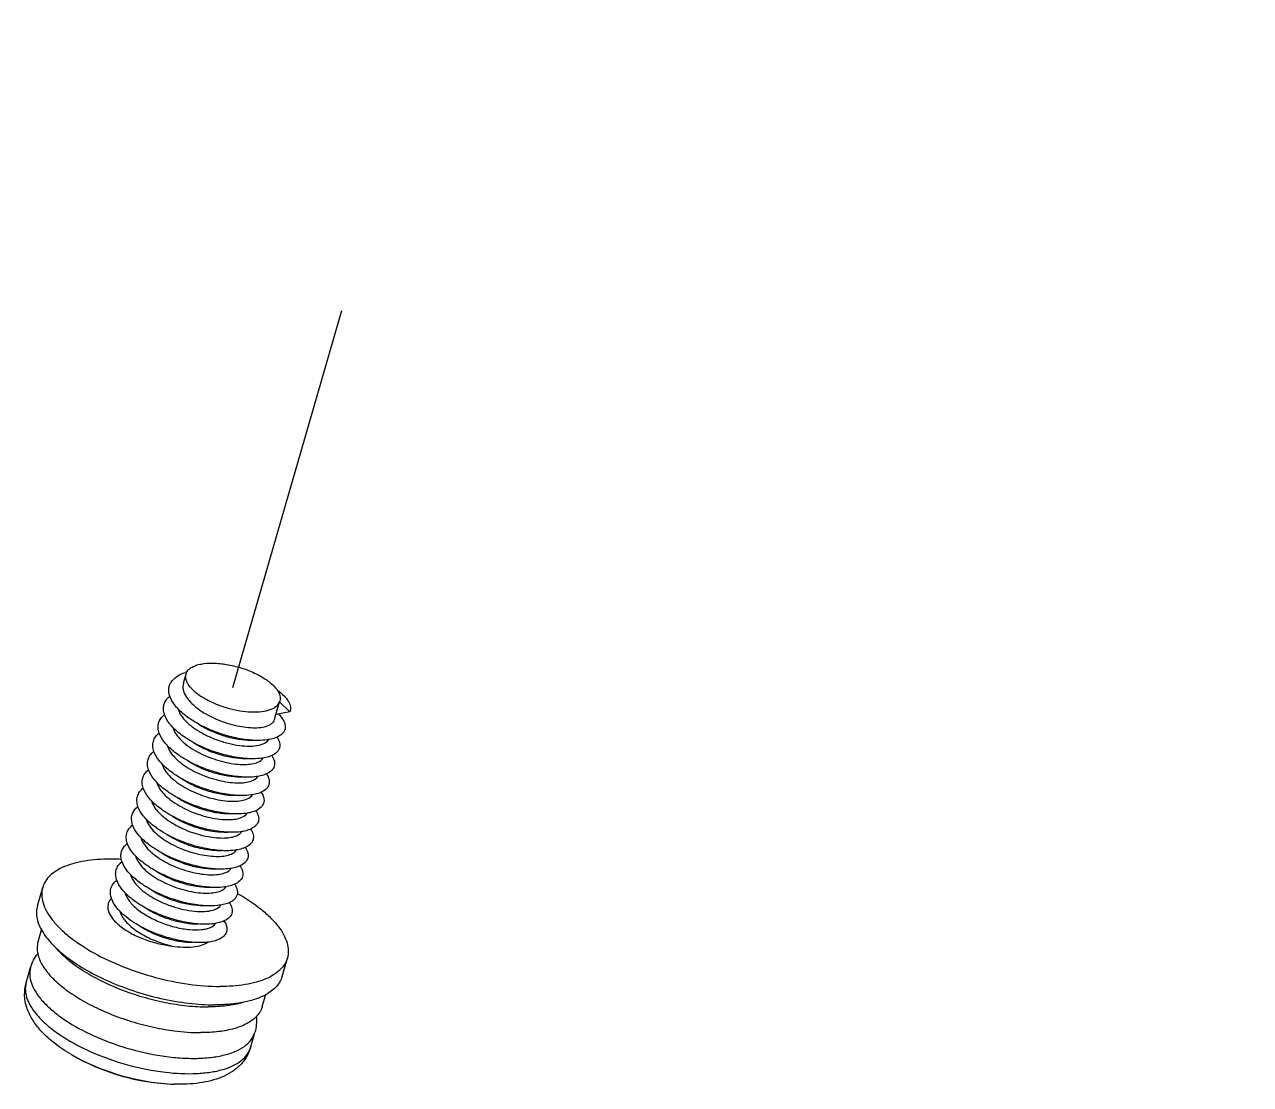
# Model space of a CAD drawing. Header units: millimetres. Extents: x -1 to 407, y -1 to 283.
# Drawn here: x 179.98 to 187.2, y 148.84 to 155.08 of the extents above; entities that cross this region are included whole.
import ezdxf

# ---------------------------------------------------------------- set-up
doc = ezdxf.new("R2010")
doc.units = ezdxf.units.MM
doc.header["$LTSCALE"] = 23.1
doc.linetypes.add('DASHED', pattern=[0.2, 0.1, -0.1])
doc.layers.get('0').update_dxf_attribs({"linetype": 'CONTINUOUS'})
for name, color, linetype in [('03_ALL_AXES', 7, 'CONTINUOUS'), ('09_ALL_ROUNDS', 7, 'CONTINUOUS'), ('20_ALL_FEATURES', 7, 'CONTINUOUS')]:
    doc.layers.add(name, color=color, linetype=linetype)

msp = doc.modelspace()

# ---------------------------------------------------------------- linework, layer by layer
at = {"color": 4, "linetype": 'DASHED'}
msp.add_line((181.204, 151.1728), (189.9153, 181.3496), dxfattribs=at)
at = {"layer": '03_ALL_AXES', "color": 7, "linetype": 'Continuous'}
for p, q in [((180.9119, 151.1977), (180.9277, 151.2525)), ((181.48, 151.0923), (181.4802, 151.093)), ((181.4487, 150.9841), (181.4571, 151.0132)), ((179.9862, 149.4331), (180.0122, 149.5231)), ((181.3072, 149.0517), (181.3332, 149.1418))]:
    msp.add_line(p, q, dxfattribs=at)
msp.add_arc((180.8994, 150.1176), 1.2816, 239.68064, 268.11513, dxfattribs=at)
at = {"layer": '09_ALL_ROUNDS', "color": 7, "linetype": 'Continuous'}
msp.add_line((179.9862, 149.4331), (179.9861, 149.4329), dxfattribs=at)
msp.add_arc((180.1123, 149.3968), 0.1312, 164.02926, 175.08066, dxfattribs=at)
for points, knots in [([(180.0122, 149.5231), (180.0165, 149.5381), (180.0281, 149.567), (180.0453, 149.5931), (180.0549, 149.6051)], [0, 0, 0, 0, 0.501736, 1, 1, 1, 1]), ([(180.0122, 149.5231), (180.0081, 149.509), (180.0048, 149.4777), (180.0153, 149.4293), (180.04, 149.3796), (180.0637, 149.3482), (180.0773, 149.3325)], [0, 0, 0, 0, 0.211163, 0.440517, 0.70118, 1, 1, 1, 1]), ([(180.0651, 149.1606), (180.0486, 149.1796), (180.0188, 149.2197), (179.9871, 149.2872), (179.9735, 149.3601), (179.9794, 149.4095), (179.9862, 149.4331)], [0, 0, 0, 0, 0.256376, 0.504414, 0.751332, 1, 1, 1, 1]), ([(179.9816, 149.408), (179.9804, 149.395), (179.9821, 149.3674), (179.9953, 149.3257), (180.0187, 149.2831), (180.0395, 149.256), (180.0513, 149.2424)], [0, 0, 0, 0, 0.212417, 0.445409, 0.70662, 1, 1, 1, 1]), ([(180.0773, 149.3325), (180.0937, 149.3136), (180.1316, 149.2763), (180.2235, 149.2051), (180.3643, 149.126), (180.5541, 149.0525), (180.6904, 149.0193), (180.7597, 149.0075)], [0, 0, 0, 0, 0.097628, 0.206822, 0.453834, 0.725052, 1, 1, 1, 1]), ([(180.0513, 149.2424), (180.0692, 149.2217), (180.1112, 149.1811), (180.1849, 149.1257), (180.2714, 149.0734), (180.4029, 149.0089), (180.5811, 148.946), (180.7307, 148.9159), (180.8059, 148.9071)], [0, 0, 0, 0, 0.097573, 0.207585, 0.328375, 0.457616, 0.729875, 1, 1, 1, 1]), ([(181.3408, 149.2342), (181.3425, 149.2188), (181.3432, 149.1876), (181.3376, 149.1567), (181.3332, 149.1418)], [0, 0, 0, 0, 0.498653, 1, 1, 1, 1]), ([(180.2524, 149.0113), (180.2162, 149.0325), (180.1493, 149.077), (180.0901, 149.1317), (180.0651, 149.1606)], [0, 0, 0, 0, 0.523207, 1, 1, 1, 1]), ([(180.7597, 149.0075), (180.7952, 149.0015), (180.8645, 148.9923), (180.9655, 148.9872), (181.0589, 148.9912), (181.142, 149.0041), (181.213, 149.0257), (181.2702, 149.0558), (181.3121, 149.0942), (181.3287, 149.1259), (181.3332, 149.1418)], [0, 0, 0, 0, 0.171204, 0.332835, 0.481787, 0.615647, 0.733026, 0.834062, 0.921195, 1, 1, 1, 1]), ([(180.8059, 148.9071), (180.867, 148.8999), (180.9564, 148.8954), (181.0696, 148.9058), (181.1418, 148.9208), (181.2031, 148.943), (181.2525, 148.9722), (181.2886, 149.0082), (181.3031, 149.0372), (181.3072, 149.0517)], [0, 0, 0, 0, 0.331999, 0.479397, 0.611766, 0.728329, 0.829703, 0.918522, 1, 1, 1, 1]), ([(181.3072, 149.0517), (181.3014, 149.0316), (181.2843, 148.993), (181.2446, 148.944), (181.1948, 148.9054), (181.1171, 148.8661), (181.0029, 148.8386), (180.9075, 148.835), (180.8573, 148.8367)], [0, 0, 0, 0, 0.117096, 0.233451, 0.349548, 0.467588, 0.718914, 1, 1, 1, 1]), ([(180.2524, 149.0113), (180.2967, 148.9853), (180.3921, 148.9387), (180.5437, 148.8856), (180.7003, 148.8497), (180.8059, 148.8384), (180.8572, 148.8367)], [0, 0, 0, 0, 0.242786, 0.499992, 0.757199, 1, 1, 1, 1])]:
    msp.add_open_spline(points, degree=3, knots=knots, dxfattribs=at)
at = {"layer": '20_ALL_FEATURES', "color": 7, "linetype": 'Continuous'}
for p, q in [((181.4569, 151.0133), (181.4786, 151.0883)), ((181.4802, 151.0931), (181.4786, 151.0883)), ((181.4786, 151.0883), (181.48, 151.0923)), ((181.4786, 151.0883), (181.5394, 151.0287)), ((181.5394, 151.0287), (181.4569, 151.0133)), ((181.003, 150.9548), (181.0029, 150.9549)), ((180.9718, 150.8465), (180.9716, 150.8466)), ((181.3279, 150.8611), (181.3108, 150.861)), ((180.9405, 150.7383), (180.9404, 150.7384)), ((181.2966, 150.7528), (181.2795, 150.7527)), ((180.9093, 150.63), (180.9091, 150.6301)), ((181.2654, 150.6446), (181.2483, 150.6445)), ((180.878, 150.5218), (180.8779, 150.5219)), ((181.2341, 150.5363), (181.217, 150.5362)), ((180.8468, 150.4135), (180.8466, 150.4136)), ((181.2029, 150.4281), (181.1858, 150.428)), ((180.8155, 150.3053), (180.8154, 150.3054)), ((181.1716, 150.3198), (181.1545, 150.3197)), ((180.7843, 150.197), (180.7841, 150.1971)), ((181.1404, 150.2115), (181.1233, 150.2115)), ((180.753, 150.0888), (180.7529, 150.0889)), ((181.1091, 150.1033), (181.092, 150.1032)), ((180.0521, 149.8869), (180.0834, 149.9951)), ((180.7218, 149.9805), (180.7216, 149.9806)), ((181.0779, 149.995), (181.0608, 149.9949)), ((180.4881, 149.931), (180.4879, 149.9314)), ((181.0466, 149.8868), (181.0295, 149.8867)), ((180.0559, 149.6747), (180.0765, 149.7461)), ((181.4933, 149.4709), (181.5245, 149.5791)), ((181.377, 149.2933), (181.3979, 149.3656))]:
    msp.add_line(p, q, dxfattribs=at)
for centre, radius, start, end in [((181.0128, 150.9907), 0.2847, 106.34833, 108.24838), ((181.1069, 151.3044), 0.201, 220.91132, 223.00774), ((181.2173, 151.3448), 0.3689, 229.96382, 231.19241), ((181.0764, 151.1551), 0.3137, 222.30591, 223.0248), ((181.1549, 151.1285), 0.3691, 229.98606, 231.19415), ((181.1234, 151.0199), 0.3687, 229.93314, 231.1921), ((181.0925, 150.9121), 0.3693, 230.00812, 231.19639), ((181.061, 150.8035), 0.3689, 229.95631, 231.19197), ((181.0296, 150.6951), 0.3686, 229.9285, 231.20034), ((180.9986, 150.5872), 0.369, 229.97864, 231.19361), ((180.9671, 150.4786), 0.3686, 229.92156, 231.19223), ((180.4788, 148.9657), 1.1964, 86.68799, 89.97857), ((180.9361, 150.3706), 0.369, 229.9705, 231.19597), ((181.0386, 149.7229), 0.1356, 30.79759, 33.80928)]:
    msp.add_arc(centre, radius, start, end, dxfattribs=at)
for points, knots in [([(180.9324, 151.2637), (180.9356, 151.2696), (180.9447, 151.2809), (180.9637, 151.2942), (180.988, 151.3045), (181.0289, 151.3148), (181.0897, 151.3184), (181.1689, 151.3103), (181.2513, 151.2904), (181.3297, 151.2606), (181.3971, 151.2234), (181.4349, 151.1927), (181.4497, 151.1764)], [0, 0, 0, 0, 0.035396, 0.075403, 0.121491, 0.174171, 0.298052, 0.441273, 0.594047, 0.745094, 0.883396, 1, 1, 1, 1]), ([(180.8317, 151.1221), (180.827, 151.1361), (180.8235, 151.1584), (180.83, 151.1867), (180.8435, 151.2131), (180.8746, 151.2415), (180.906, 151.2552), (180.9236, 151.261)], [0, 0, 0, 0, 0.235719, 0.346344, 0.458376, 0.704091, 1, 1, 1, 1]), ([(180.955, 151.1728), (180.9493, 151.1794), (180.9394, 151.1925), (180.9291, 151.2132), (180.9247, 151.2335), (180.926, 151.2466), (180.9277, 151.2525)], [0, 0, 0, 0, 0.298772, 0.559497, 0.78883, 1, 1, 1, 1]), ([(180.9119, 151.1977), (180.9101, 151.1915), (180.9083, 151.1784), (180.9098, 151.1652), (180.9113, 151.1587)], [0, 0, 0, 0, 0.486896, 1, 1, 1, 1]), ([(180.9113, 151.1587), (180.9122, 151.1545), (180.9177, 151.1362), (180.9275, 151.1196), (180.9362, 151.1078)], [0, 0, 0, 0, 0.228185, 1, 1, 1, 1]), ([(180.9599, 151.1673), (180.9725, 151.1538), (181.0034, 151.128), (181.0581, 151.0953), (181.122, 151.0674), (181.191, 151.046), (181.2608, 151.0324), (181.327, 151.0275), (181.3854, 151.0316), (181.4206, 151.041), (181.4353, 151.0478)], [0, 0, 0, 0, 0.108361, 0.234494, 0.372861, 0.516425, 0.657596, 0.789038, 0.904515, 1, 1, 1, 1]), ([(181.4497, 151.1764), (181.4512, 151.1747), (181.4568, 151.1685), (181.4619, 151.1618), (181.4653, 151.1566)], [0, 0, 0, 0, 0.261539, 1, 1, 1, 1]), ([(181.4653, 151.1566), (181.4721, 151.1465), (181.4802, 151.1305), (181.483, 151.1081), (181.4816, 151.0978), (181.4802, 151.0931)], [0, 0, 0, 0, 0.543368, 0.778119, 1, 1, 1, 1]), ([(181.4657, 151.1569), (181.4797, 151.1467), (181.5041, 151.1265), (181.5314, 151.0931), (181.5432, 151.0641), (181.5436, 151.0428), (181.5412, 151.0332), (181.5394, 151.0287)], [0, 0, 0, 0, 0.329087, 0.598792, 0.814383, 0.908872, 1, 1, 1, 1]), ([(180.8008, 151.0129), (180.7973, 151.0229), (180.7929, 151.043), (180.7962, 151.0734), (180.8098, 151.1008), (180.8243, 151.1154), (180.8325, 151.122)], [0, 0, 0, 0, 0.259974, 0.499735, 0.739641, 1, 1, 1, 1]), ([(180.8787, 151.0489), (180.8731, 151.0548), (180.8541, 151.0768), (180.8384, 151.1022), (180.8317, 151.1221)], [0, 0, 0, 0, 0.278505, 1, 1, 1, 1]), ([(180.9362, 151.1078), (180.9392, 151.1039), (180.9523, 151.0874), (180.9676, 151.0728), (180.98, 151.0624)], [0, 0, 0, 0, 0.232527, 1, 1, 1, 1]), ([(181.4353, 151.0478), (181.4452, 151.0524), (181.4628, 151.0629), (181.4752, 151.0797), (181.4786, 151.0883)], [0, 0, 0, 0, 0.542396, 1, 1, 1, 1]), ([(180.7695, 150.9047), (180.7661, 150.9146), (180.7617, 150.9346), (180.7648, 150.9649), (180.7783, 150.9922), (180.7926, 151.0068), (180.8008, 151.0134)], [0, 0, 0, 0, 0.260181, 0.500126, 0.740003, 1, 1, 1, 1]), ([(180.8444, 150.944), (180.8393, 150.9496), (180.8217, 150.9704), (180.8072, 150.9943), (180.8008, 151.0129)], [0, 0, 0, 0, 0.276942, 1, 1, 1, 1]), ([(180.9668, 150.9778), (180.9583, 150.9833), (180.9269, 151.0043), (180.8976, 151.0287), (180.8787, 151.0489)], [0, 0, 0, 0, 0.268695, 1, 1, 1, 1]), ([(180.881, 151.0466), (180.882, 151.0427), (180.8876, 151.0259), (180.8969, 151.0105), (180.905, 150.9996)], [0, 0, 0, 0, 0.229642, 1, 1, 1, 1]), ([(180.905, 150.9996), (180.916, 150.9847), (180.9441, 150.9558), (180.9954, 150.9185), (181.0563, 150.8855), (181.1229, 150.8587), (181.191, 150.8394), (181.2564, 150.8286), (181.3148, 150.8265), (181.3507, 150.8314), (181.3662, 150.8358)], [0, 0, 0, 0, 0.109044, 0.234856, 0.372602, 0.515715, 0.656859, 0.788699, 0.904689, 1, 1, 1, 1]), ([(180.9861, 151.0574), (181.0157, 151.0335), (181.0842, 150.9928), (181.1771, 150.9587), (181.2539, 150.9418), (181.3073, 150.9356), (181.3549, 150.9357), (181.3842, 150.9403), (181.3971, 150.944)], [0, 0, 0, 0, 0.260647, 0.540193, 0.674549, 0.798566, 0.908045, 1, 1, 1, 1]), ([(181.4728, 151.0161), (181.4792, 151.0096), (181.4905, 150.9968), (181.5067, 150.9715), (181.5146, 150.9443), (181.5089, 150.9196), (181.4988, 150.9037), (181.4834, 150.8902), (181.4708, 150.8833), (181.4639, 150.8802)], [0, 0, 0, 0, 0.16186, 0.303412, 0.534874, 0.63894, 0.746121, 0.864611, 1, 1, 1, 1]), ([(180.9356, 150.8696), (180.927, 150.8751), (180.8954, 150.8962), (180.866, 150.9208), (180.847, 150.9411)], [0, 0, 0, 0, 0.268833, 1, 1, 1, 1]), ([(180.8497, 150.9383), (180.8508, 150.9344), (180.8564, 150.9176), (180.8656, 150.9022), (180.8737, 150.8913)], [0, 0, 0, 0, 0.229662, 1, 1, 1, 1]), ([(181.354, 150.8612), (181.3227, 150.8611), (181.2566, 150.8672), (181.157, 150.8903), (181.0582, 150.9267), (180.9958, 150.9594), (180.9668, 150.9778)], [0, 0, 0, 0, 0.229706, 0.484998, 0.747947, 1, 1, 1, 1]), ([(181.3108, 150.861), (181.2862, 150.8608), (181.234, 150.8657), (181.1552, 150.8842), (181.0763, 150.9135), (181.0263, 150.9399), (181.003, 150.9548)], [0, 0, 0, 0, 0.226558, 0.480947, 0.745058, 1, 1, 1, 1]), ([(181.3971, 150.944), (181.4037, 150.9459), (181.4159, 150.9502), (181.4315, 150.9593), (181.4429, 150.9705), (181.4474, 150.9795), (181.4487, 150.9841)], [0, 0, 0, 0, 0.303546, 0.56515, 0.792531, 1, 1, 1, 1]), ([(180.7381, 150.7968), (180.7348, 150.8066), (180.7305, 150.8265), (180.7336, 150.8566), (180.7469, 150.8838), (180.7611, 150.8983), (180.7692, 150.9049)], [0, 0, 0, 0, 0.260066, 0.500111, 0.7401, 1, 1, 1, 1]), ([(180.8161, 150.8325), (180.8107, 150.8383), (180.7918, 150.86), (180.7763, 150.885), (180.7695, 150.9047)], [0, 0, 0, 0, 0.278074, 1, 1, 1, 1]), ([(180.8737, 150.8913), (180.8767, 150.8874), (180.8899, 150.8709), (180.9052, 150.8562), (180.9176, 150.8458)], [0, 0, 0, 0, 0.232501, 1, 1, 1, 1]), ([(181.3228, 150.7529), (181.2915, 150.7528), (181.2253, 150.7589), (181.1258, 150.782), (181.027, 150.8184), (180.9646, 150.8512), (180.9356, 150.8696)], [0, 0, 0, 0, 0.229706, 0.484998, 0.747947, 1, 1, 1, 1]), ([(181.2795, 150.7527), (181.255, 150.7526), (181.2028, 150.7574), (181.1239, 150.7759), (181.0451, 150.8052), (180.9951, 150.8316), (180.9718, 150.8465)], [0, 0, 0, 0, 0.226564, 0.480939, 0.745045, 1, 1, 1, 1]), ([(181.4202, 150.867), (181.4151, 150.866), (181.3933, 150.8625), (181.3711, 150.8612), (181.354, 150.8612)], [0, 0, 0, 0, 0.23176, 1, 1, 1, 1]), ([(181.3662, 150.8358), (181.3715, 150.8374), (181.389, 150.8434), (181.4058, 150.8543), (181.4128, 150.8654)], [0, 0, 0, 0, 0.29719, 1, 1, 1, 1]), ([(181.4639, 150.8802), (181.4607, 150.8787), (181.4465, 150.873), (181.4317, 150.8692), (181.4202, 150.867)], [0, 0, 0, 0, 0.23024, 1, 1, 1, 1]), ([(181.464, 150.8806), (181.4707, 150.8706), (181.4788, 150.8546), (181.4815, 150.8324), (181.4794, 150.8174), (181.4732, 150.8035), (181.459, 150.7861), (181.4438, 150.7769), (181.4327, 150.772)], [0, 0, 0, 0, 0.272402, 0.389524, 0.500074, 0.610612, 0.727701, 1, 1, 1, 1]), ([(180.7071, 150.6878), (180.7037, 150.6978), (180.6992, 150.7179), (180.7023, 150.7484), (180.7158, 150.7758), (180.7303, 150.7905), (180.7385, 150.7971)], [0, 0, 0, 0, 0.260263, 0.500122, 0.739914, 1, 1, 1, 1]), ([(180.7848, 150.7243), (180.7793, 150.7302), (180.7604, 150.7519), (180.7449, 150.7771), (180.7381, 150.7968)], [0, 0, 0, 0, 0.278224, 1, 1, 1, 1]), ([(180.9043, 150.7613), (180.8958, 150.7668), (180.8644, 150.7879), (180.835, 150.8123), (180.8161, 150.8325)], [0, 0, 0, 0, 0.268707, 1, 1, 1, 1]), ([(180.8186, 150.8296), (180.8197, 150.8257), (180.8253, 150.8091), (180.8344, 150.7939), (180.8425, 150.7831)], [0, 0, 0, 0, 0.229826, 1, 1, 1, 1]), ([(180.8425, 150.7831), (180.8454, 150.7791), (180.8585, 150.7627), (180.8738, 150.7481), (180.8861, 150.7377)], [0, 0, 0, 0, 0.232566, 1, 1, 1, 1]), ([(180.9236, 150.8408), (180.9533, 150.817), (181.0218, 150.7763), (181.1148, 150.7421), (181.1916, 150.7253), (181.2451, 150.7191), (181.2927, 150.7193), (181.322, 150.7239), (181.3349, 150.7276)], [0, 0, 0, 0, 0.260737, 0.540367, 0.674731, 0.798722, 0.90814, 1, 1, 1, 1]), ([(181.4327, 150.772), (181.4295, 150.7705), (181.4153, 150.7648), (181.4003, 150.7609), (181.3887, 150.7587)], [0, 0, 0, 0, 0.230115, 1, 1, 1, 1]), ([(181.4328, 150.7724), (181.4395, 150.7623), (181.4475, 150.7464), (181.4503, 150.7242), (181.4481, 150.7091), (181.4419, 150.6952), (181.4278, 150.6779), (181.4125, 150.6687), (181.4015, 150.6637)], [0, 0, 0, 0, 0.272408, 0.38954, 0.500093, 0.610632, 0.727723, 1, 1, 1, 1]), ([(180.8731, 150.6531), (180.8645, 150.6585), (180.8331, 150.6796), (180.8037, 150.7041), (180.7848, 150.7243)], [0, 0, 0, 0, 0.268744, 1, 1, 1, 1]), ([(180.7871, 150.7221), (180.7882, 150.7182), (180.7938, 150.7013), (180.8031, 150.6858), (180.8112, 150.6748)], [0, 0, 0, 0, 0.229533, 1, 1, 1, 1]), ([(180.8923, 150.7326), (180.922, 150.7088), (180.9904, 150.6681), (181.0833, 150.6339), (181.1601, 150.6171), (181.2135, 150.6109), (181.2611, 150.611), (181.2904, 150.6155), (181.3033, 150.6192)], [0, 0, 0, 0, 0.260629, 0.54014, 0.67449, 0.798514, 0.908016, 1, 1, 1, 1]), ([(181.2915, 150.6447), (181.2602, 150.6446), (181.1941, 150.6507), (181.0945, 150.6738), (180.9957, 150.7102), (180.9333, 150.7429), (180.9043, 150.7613)], [0, 0, 0, 0, 0.229705, 0.484997, 0.747946, 1, 1, 1, 1]), ([(181.2483, 150.6445), (181.2237, 150.6443), (181.1715, 150.6492), (181.0927, 150.6677), (181.0138, 150.697), (180.9638, 150.7234), (180.9405, 150.7383)], [0, 0, 0, 0, 0.226559, 0.48095, 0.745062, 1, 1, 1, 1]), ([(181.3887, 150.7587), (181.3837, 150.7578), (181.3619, 150.7542), (181.3397, 150.753), (181.3228, 150.7529)], [0, 0, 0, 0, 0.23184, 1, 1, 1, 1]), ([(181.3349, 150.7276), (181.3403, 150.7291), (181.3581, 150.7352), (181.3753, 150.7467), (181.3821, 150.7581)], [0, 0, 0, 0, 0.298494, 1, 1, 1, 1]), ([(180.6755, 150.5807), (180.6722, 150.5905), (180.668, 150.6103), (180.6712, 150.6402), (180.6844, 150.6672), (180.6986, 150.6817), (180.7066, 150.6883)], [0, 0, 0, 0, 0.259878, 0.499958, 0.740061, 1, 1, 1, 1]), ([(180.7532, 150.6164), (180.7479, 150.6221), (180.7293, 150.6436), (180.7139, 150.6684), (180.7071, 150.6878)], [0, 0, 0, 0, 0.277799, 1, 1, 1, 1]), ([(180.8112, 150.6748), (180.8142, 150.6709), (180.8274, 150.6543), (180.8428, 150.6396), (180.8552, 150.6292)], [0, 0, 0, 0, 0.232477, 1, 1, 1, 1]), ([(181.2603, 150.5364), (181.229, 150.5363), (181.1628, 150.5424), (181.0633, 150.5655), (180.9645, 150.6019), (180.9021, 150.6347), (180.8731, 150.6531)], [0, 0, 0, 0, 0.229707, 0.484998, 0.747947, 1, 1, 1, 1]), ([(181.217, 150.5362), (181.1925, 150.5361), (181.1403, 150.5409), (181.0614, 150.5594), (180.9826, 150.5887), (180.9326, 150.6151), (180.9093, 150.63)], [0, 0, 0, 0, 0.226562, 0.480946, 0.745046, 1, 1, 1, 1]), ([(181.3578, 150.6505), (181.3528, 150.6496), (181.3309, 150.646), (181.3086, 150.6447), (181.2915, 150.6447)], [0, 0, 0, 0, 0.231711, 1, 1, 1, 1]), ([(181.3033, 150.6192), (181.3087, 150.6208), (181.3264, 150.6268), (181.3436, 150.638), (181.3506, 150.6493)], [0, 0, 0, 0, 0.298123, 1, 1, 1, 1]), ([(181.4015, 150.6637), (181.3983, 150.6623), (181.3842, 150.6566), (181.3694, 150.6527), (181.3578, 150.6505)], [0, 0, 0, 0, 0.230233, 1, 1, 1, 1]), ([(181.4016, 150.664), (181.4083, 150.6539), (181.4163, 150.638), (181.419, 150.6158), (181.4169, 150.6008), (181.4106, 150.5869), (181.3964, 150.5696), (181.3812, 150.5604), (181.3701, 150.5554)], [0, 0, 0, 0, 0.27219, 0.389251, 0.499784, 0.61035, 0.727506, 1, 1, 1, 1]), ([(180.6445, 150.4716), (180.6411, 150.4815), (180.6367, 150.5017), (180.6399, 150.5321), (180.6535, 150.5595), (180.668, 150.5741), (180.6762, 150.5807)], [0, 0, 0, 0, 0.260049, 0.499831, 0.739704, 1, 1, 1, 1]), ([(180.7224, 150.5077), (180.7169, 150.5136), (180.6979, 150.5354), (180.6822, 150.5608), (180.6755, 150.5807)], [0, 0, 0, 0, 0.27844, 1, 1, 1, 1]), ([(180.8418, 150.5448), (180.8332, 150.5503), (180.8017, 150.5715), (180.7722, 150.596), (180.7532, 150.6164)], [0, 0, 0, 0, 0.268839, 1, 1, 1, 1]), ([(180.7564, 150.612), (180.7575, 150.6082), (180.7631, 150.592), (180.7721, 150.5771), (180.78, 150.5665)], [0, 0, 0, 0, 0.230245, 1, 1, 1, 1]), ([(180.78, 150.5665), (180.7829, 150.5626), (180.7961, 150.5462), (180.8113, 150.5315), (180.8237, 150.5211)], [0, 0, 0, 0, 0.232536, 1, 1, 1, 1]), ([(180.8611, 150.6243), (180.8908, 150.6004), (180.9594, 150.5597), (181.0525, 150.5256), (181.1294, 150.5087), (181.1829, 150.5026), (181.2305, 150.5028), (181.2597, 150.5074), (181.2726, 150.5111)], [0, 0, 0, 0, 0.260839, 0.540545, 0.674911, 0.798874, 0.908234, 1, 1, 1, 1]), ([(181.3701, 150.5554), (181.3669, 150.554), (181.3528, 150.5483), (181.338, 150.5444), (181.3264, 150.5422)], [0, 0, 0, 0, 0.230245, 1, 1, 1, 1]), ([(181.3702, 150.5559), (181.3769, 150.5459), (181.385, 150.53), (181.3878, 150.5078), (181.3857, 150.4927), (181.3795, 150.4788), (181.3654, 150.4615), (181.3502, 150.4523), (181.3392, 150.4473)], [0, 0, 0, 0, 0.272614, 0.389828, 0.500431, 0.610966, 0.727993, 1, 1, 1, 1]), ([(180.8106, 150.4366), (180.802, 150.442), (180.7706, 150.4631), (180.7413, 150.4875), (180.7224, 150.5077)], [0, 0, 0, 0, 0.2687, 1, 1, 1, 1]), ([(180.7247, 150.5055), (180.7257, 150.5016), (180.7313, 150.4847), (180.7406, 150.4693), (180.7487, 150.4583)], [0, 0, 0, 0, 0.229587, 1, 1, 1, 1]), ([(180.8298, 150.5161), (180.8595, 150.4923), (180.9279, 150.4516), (181.0208, 150.4174), (181.0975, 150.4006), (181.151, 150.3944), (181.1986, 150.3945), (181.2279, 150.399), (181.2408, 150.4027)], [0, 0, 0, 0, 0.260619, 0.540133, 0.674485, 0.79851, 0.908013, 1, 1, 1, 1]), ([(181.229, 150.4282), (181.1977, 150.428), (181.1316, 150.4342), (181.032, 150.4573), (180.9332, 150.4936), (180.8708, 150.5264), (180.8418, 150.5448)], [0, 0, 0, 0, 0.229705, 0.484997, 0.747946, 1, 1, 1, 1]), ([(181.1858, 150.428), (181.1612, 150.4278), (181.109, 150.4327), (181.0302, 150.4512), (180.9513, 150.4805), (180.9013, 150.5069), (180.878, 150.5218)], [0, 0, 0, 0, 0.22656, 0.480943, 0.745055, 1, 1, 1, 1]), ([(181.3264, 150.5422), (181.3214, 150.5413), (181.2995, 150.5377), (181.2773, 150.5365), (181.2603, 150.5364)], [0, 0, 0, 0, 0.231755, 1, 1, 1, 1]), ([(181.2726, 150.5111), (181.278, 150.5127), (181.2956, 150.5188), (181.3126, 150.53), (181.3195, 150.5413)], [0, 0, 0, 0, 0.298006, 1, 1, 1, 1]), ([(180.6131, 150.3638), (180.6098, 150.3736), (180.6055, 150.3936), (180.6086, 150.4237), (180.622, 150.4509), (180.6363, 150.4655), (180.6444, 150.472)], [0, 0, 0, 0, 0.259997, 0.499968, 0.739957, 1, 1, 1, 1]), ([(180.6907, 150.3999), (180.6853, 150.4057), (180.6666, 150.4273), (180.6513, 150.4521), (180.6445, 150.4716)], [0, 0, 0, 0, 0.27788, 1, 1, 1, 1]), ([(180.7487, 150.4583), (180.7516, 150.4544), (180.7648, 150.438), (180.78, 150.4234), (180.7923, 150.413)], [0, 0, 0, 0, 0.232591, 1, 1, 1, 1]), ([(181.1978, 150.3199), (181.1665, 150.3198), (181.1003, 150.3259), (181.0008, 150.349), (180.902, 150.3854), (180.8396, 150.4181), (180.8106, 150.4366)], [0, 0, 0, 0, 0.229707, 0.484998, 0.747947, 1, 1, 1, 1]), ([(181.1545, 150.3197), (181.13, 150.3196), (181.0778, 150.3244), (180.9989, 150.3429), (180.9201, 150.3722), (180.8701, 150.3986), (180.8468, 150.4135)], [0, 0, 0, 0, 0.226558, 0.480945, 0.745052, 1, 1, 1, 1]), ([(181.2944, 150.4338), (181.2894, 150.4329), (181.2678, 150.4295), (181.2458, 150.4282), (181.229, 150.4282)], [0, 0, 0, 0, 0.23207, 1, 1, 1, 1]), ([(181.2408, 150.4027), (181.2462, 150.4043), (181.2641, 150.4103), (181.2814, 150.4217), (181.2883, 150.4332)], [0, 0, 0, 0, 0.298586, 1, 1, 1, 1]), ([(181.3392, 150.4473), (181.3359, 150.4458), (181.3214, 150.44), (181.3062, 150.4361), (181.2944, 150.4338)], [0, 0, 0, 0, 0.229765, 1, 1, 1, 1]), ([(181.3392, 150.4474), (181.3459, 150.4373), (181.3538, 150.4214), (181.3565, 150.3992), (181.3543, 150.3842), (181.3481, 150.3703), (181.3339, 150.353), (181.3186, 150.3438), (181.3076, 150.3389)], [0, 0, 0, 0, 0.27202, 0.389051, 0.499586, 0.610186, 0.727397, 1, 1, 1, 1]), ([(180.5819, 150.2554), (180.5785, 150.2653), (180.5742, 150.2853), (180.5774, 150.3155), (180.5908, 150.3427), (180.6051, 150.3573), (180.6133, 150.3639)], [0, 0, 0, 0, 0.26002, 0.499952, 0.73991, 1, 1, 1, 1]), ([(180.6599, 150.2912), (180.6544, 150.297), (180.6355, 150.3188), (180.6199, 150.344), (180.6131, 150.3638)], [0, 0, 0, 0, 0.278252, 1, 1, 1, 1]), ([(180.7793, 150.3283), (180.7707, 150.3338), (180.7391, 150.355), (180.7096, 150.3796), (180.6907, 150.3999)], [0, 0, 0, 0, 0.268874, 1, 1, 1, 1]), ([(180.6935, 150.3968), (180.6946, 150.3929), (180.7002, 150.3762), (180.7094, 150.3609), (180.7175, 150.35)], [0, 0, 0, 0, 0.229758, 1, 1, 1, 1]), ([(180.7175, 150.35), (180.7204, 150.3461), (180.7336, 150.3296), (180.7489, 150.315), (180.7613, 150.3046)], [0, 0, 0, 0, 0.232509, 1, 1, 1, 1]), ([(180.7986, 150.4078), (180.8144, 150.3951), (180.8492, 150.3714), (180.9261, 150.3313), (180.9895, 150.3098), (181.0329, 150.2999)], [0, 0, 0, 0, 0.233506, 0.485215, 1, 1, 1, 1]), ([(181.3076, 150.3389), (181.3044, 150.3375), (181.2903, 150.3318), (181.2755, 150.3279), (181.264, 150.3257)], [0, 0, 0, 0, 0.230261, 1, 1, 1, 1]), ([(181.3078, 150.3394), (181.3145, 150.3293), (181.3225, 150.3134), (181.3253, 150.2912), (181.3232, 150.2761), (181.3169, 150.2622), (181.3028, 150.2449), (181.2875, 150.2357), (181.2765, 150.2307)], [0, 0, 0, 0, 0.272465, 0.38961, 0.50017, 0.610704, 0.727773, 1, 1, 1, 1]), ([(180.7481, 150.2201), (180.7395, 150.2255), (180.7081, 150.2466), (180.6788, 150.271), (180.6599, 150.2912)], [0, 0, 0, 0, 0.268698, 1, 1, 1, 1]), ([(180.6623, 150.2885), (180.6634, 150.2846), (180.669, 150.2679), (180.6782, 150.2526), (180.6862, 150.2418)], [0, 0, 0, 0, 0.229783, 1, 1, 1, 1]), ([(180.7673, 150.2996), (180.797, 150.2757), (180.8655, 150.235), (180.9585, 150.2009), (181.0353, 150.184), (181.0888, 150.1779), (181.1364, 150.178), (181.1656, 150.1826), (181.1785, 150.1863)], [0, 0, 0, 0, 0.260706, 0.540308, 0.67467, 0.79867, 0.908108, 1, 1, 1, 1]), ([(181.0329, 150.2268), (180.9876, 150.2365), (180.8998, 150.2634), (180.8174, 150.3041), (180.7793, 150.3283)], [0, 0, 0, 0, 0.506749, 1, 1, 1, 1]), ([(181.0113, 150.2249), (180.9764, 150.2329), (180.9087, 150.2545), (180.8451, 150.2864), (180.8155, 150.3053)], [0, 0, 0, 0, 0.505229, 1, 1, 1, 1]), ([(181.0329, 150.2999), (181.0655, 150.2925), (181.113, 150.2854), (181.1727, 150.2868), (181.1987, 150.2913), (181.2103, 150.2947)], [0, 0, 0, 0, 0.560234, 0.798069, 1, 1, 1, 1]), ([(181.264, 150.3257), (181.2589, 150.3248), (181.237, 150.3212), (181.2148, 150.32), (181.1978, 150.3199)], [0, 0, 0, 0, 0.231746, 1, 1, 1, 1]), ([(181.2103, 150.2947), (181.2155, 150.2962), (181.2329, 150.3022), (181.2496, 150.3131), (181.2565, 150.3241)], [0, 0, 0, 0, 0.297027, 1, 1, 1, 1]), ([(180.5508, 150.1467), (180.5474, 150.1566), (180.543, 150.1767), (180.5461, 150.2071), (180.5596, 150.2345), (180.574, 150.2491), (180.5822, 150.2557)], [0, 0, 0, 0, 0.260229, 0.500114, 0.739936, 1, 1, 1, 1]), ([(180.6284, 150.1832), (180.6229, 150.189), (180.6042, 150.2107), (180.5887, 150.2358), (180.5819, 150.2554)], [0, 0, 0, 0, 0.27812, 1, 1, 1, 1]), ([(180.6862, 150.2418), (180.6891, 150.2379), (180.7023, 150.2215), (180.7175, 150.2069), (180.7298, 150.1965)], [0, 0, 0, 0, 0.232582, 1, 1, 1, 1]), ([(181.1353, 150.1034), (181.104, 150.1033), (181.0378, 150.1094), (180.9383, 150.1325), (180.8395, 150.1689), (180.7771, 150.2016), (180.7481, 150.2201)], [0, 0, 0, 0, 0.229705, 0.484998, 0.747946, 1, 1, 1, 1]), ([(181.092, 150.1032), (181.0675, 150.103), (181.0153, 150.1079), (180.9364, 150.1264), (180.8576, 150.1557), (180.8076, 150.1821), (180.7843, 150.197)], [0, 0, 0, 0, 0.226559, 0.48095, 0.745062, 1, 1, 1, 1]), ([(181.1233, 150.2115), (181.1054, 150.2113), (181.0677, 150.2139), (181.0306, 150.2205), (181.0113, 150.2249)], [0, 0, 0, 0, 0.474513, 1, 1, 1, 1]), ([(181.1665, 150.2117), (181.1561, 150.2116), (181.1112, 150.2129), (181.0666, 150.2195), (181.0329, 150.2268)], [0, 0, 0, 0, 0.232143, 1, 1, 1, 1]), ([(181.2323, 150.2174), (181.2273, 150.2165), (181.2056, 150.213), (181.1835, 150.2117), (181.1665, 150.2117)], [0, 0, 0, 0, 0.231881, 1, 1, 1, 1]), ([(181.1785, 150.1863), (181.184, 150.1878), (181.2018, 150.1939), (181.2191, 150.2054), (181.2259, 150.2168)], [0, 0, 0, 0, 0.298571, 1, 1, 1, 1]), ([(181.2765, 150.2307), (181.2733, 150.2293), (181.259, 150.2235), (181.244, 150.2196), (181.2323, 150.2174)], [0, 0, 0, 0, 0.230047, 1, 1, 1, 1]), ([(181.2766, 150.2311), (181.2833, 150.221), (181.2913, 150.2051), (181.294, 150.1829), (181.2919, 150.1678), (181.2857, 150.1539), (181.2715, 150.1366), (181.2562, 150.1274), (181.2452, 150.1224)], [0, 0, 0, 0, 0.272322, 0.389426, 0.499968, 0.610516, 0.727634, 1, 1, 1, 1]), ([(180.4792, 150.1621), (180.4297, 150.1621), (180.358, 150.1576), (180.2688, 150.1387), (180.2126, 150.1198), (180.1651, 150.0959), (180.1269, 150.0671), (180.0987, 150.0336), (180.0871, 150.008), (180.0834, 149.9952)], [0, 0, 0, 0, 0.326045, 0.46959, 0.599145, 0.714926, 0.818249, 0.911842, 1, 1, 1, 1]), ([(180.5195, 150.0388), (180.5161, 150.0486), (180.5117, 150.0685), (180.5148, 150.0987), (180.5281, 150.1258), (180.5423, 150.1404), (180.5504, 150.147)], [0, 0, 0, 0, 0.260259, 0.500356, 0.740259, 1, 1, 1, 1]), ([(180.5975, 150.0746), (180.592, 150.0804), (180.5732, 150.102), (180.5576, 150.1271), (180.5508, 150.1467)], [0, 0, 0, 0, 0.278031, 1, 1, 1, 1]), ([(180.7168, 150.1118), (180.7082, 150.1173), (180.6768, 150.1384), (180.6473, 150.1629), (180.6284, 150.1832)], [0, 0, 0, 0, 0.268791, 1, 1, 1, 1]), ([(180.6309, 150.1808), (180.632, 150.1769), (180.6375, 150.16), (180.6468, 150.1445), (180.655, 150.1335)], [0, 0, 0, 0, 0.229553, 1, 1, 1, 1]), ([(180.655, 150.1335), (180.6579, 150.1296), (180.6711, 150.1131), (180.6864, 150.0985), (180.6988, 150.0881)], [0, 0, 0, 0, 0.232525, 1, 1, 1, 1]), ([(180.7361, 150.1913), (180.7657, 150.1675), (180.8342, 150.1268), (180.9271, 150.0927), (181.0039, 150.0758), (181.0574, 150.0696), (181.105, 150.0697), (181.1343, 150.0743), (181.1472, 150.078)], [0, 0, 0, 0, 0.260671, 0.540216, 0.674567, 0.798581, 0.908057, 1, 1, 1, 1]), ([(181.2452, 150.1224), (181.242, 150.121), (181.2278, 150.1153), (181.2129, 150.1114), (181.2013, 150.1092)], [0, 0, 0, 0, 0.230161, 1, 1, 1, 1]), ([(181.2453, 150.1228), (181.252, 150.1127), (181.26, 150.0968), (181.2628, 150.0746), (181.2606, 150.0595), (181.2544, 150.0456), (181.2402, 150.0283), (181.2249, 150.0191), (181.2139, 150.0142)], [0, 0, 0, 0, 0.272264, 0.389343, 0.499879, 0.610433, 0.727566, 1, 1, 1, 1]), ([(180.6856, 150.0036), (180.677, 150.009), (180.6457, 150.03), (180.6164, 150.0544), (180.5975, 150.0746)], [0, 0, 0, 0, 0.268668, 1, 1, 1, 1]), ([(180.6001, 150.071), (180.6012, 150.0672), (180.6068, 150.0509), (180.6158, 150.0359), (180.6237, 150.0253)], [0, 0, 0, 0, 0.230174, 1, 1, 1, 1]), ([(180.7049, 150.0831), (180.7345, 150.0592), (180.803, 150.0185), (180.896, 149.9844), (180.9728, 149.9675), (181.0263, 149.9614), (181.0739, 149.9615), (181.1031, 149.9661), (181.116, 149.9698)], [0, 0, 0, 0, 0.260701, 0.540295, 0.674653, 0.798652, 0.908099, 1, 1, 1, 1]), ([(181.104, 149.9952), (181.0727, 149.995), (181.0066, 150.0011), (180.907, 150.0243), (180.8082, 150.0606), (180.7458, 150.0934), (180.7168, 150.1118)], [0, 0, 0, 0, 0.229707, 0.484998, 0.747947, 1, 1, 1, 1]), ([(181.0608, 149.9949), (181.0362, 149.9948), (180.984, 149.9997), (180.9052, 150.0182), (180.8263, 150.0475), (180.7764, 150.0739), (180.753, 150.0888)], [0, 0, 0, 0, 0.226563, 0.480943, 0.745045, 1, 1, 1, 1]), ([(181.2013, 150.1092), (181.1963, 150.1082), (181.1744, 150.1047), (181.1523, 150.1035), (181.1353, 150.1034)], [0, 0, 0, 0, 0.23181, 1, 1, 1, 1]), ([(181.1472, 150.078), (181.1525, 150.0795), (181.1702, 150.0855), (181.1873, 150.0967), (181.1942, 150.1079)], [0, 0, 0, 0, 0.297863, 1, 1, 1, 1]), ([(180.0834, 149.9952), (180.0793, 149.981), (180.0756, 149.9501), (180.0841, 149.902), (180.1058, 149.8525), (180.1399, 149.8023), (180.1858, 149.7519), (180.2651, 149.6829), (180.3885, 149.6032), (180.5593, 149.5236), (180.7471, 149.4619), (180.9387, 149.4224), (181.0669, 149.4121), (181.1287, 149.4121)], [0, 0, 0, 0, 0.034086, 0.070675, 0.111664, 0.15815, 0.210557, 0.268818, 0.400884, 0.548542, 0.703622, 0.857063, 1, 1, 1, 1]), ([(180.4879, 149.9314), (180.4866, 149.9354), (180.4822, 149.9508), (180.4812, 149.9671), (180.4828, 149.9787)], [0, 0, 0, 0, 0.265678, 1, 1, 1, 1]), ([(180.4828, 149.9787), (180.4845, 149.9901), (180.493, 150.0134), (180.5099, 150.0313), (180.5196, 150.0391)], [0, 0, 0, 0, 0.480175, 1, 1, 1, 1]), ([(180.5654, 149.9672), (180.56, 149.973), (180.5415, 149.9945), (180.5262, 150.0193), (180.5195, 150.0388)], [0, 0, 0, 0, 0.277875, 1, 1, 1, 1]), ([(180.6237, 150.0253), (180.6348, 150.0104), (180.6629, 149.9815), (180.7143, 149.9442), (180.7752, 149.9112), (180.8419, 149.8844), (180.9101, 149.8651), (180.9755, 149.8543), (181.0339, 149.8523), (181.0698, 149.8571), (181.0853, 149.8617)], [0, 0, 0, 0, 0.109087, 0.234958, 0.372766, 0.515926, 0.657096, 0.788914, 0.904822, 1, 1, 1, 1]), ([(181.0728, 149.8869), (181.0415, 149.8868), (180.9753, 149.8929), (180.8758, 149.916), (180.777, 149.9524), (180.7146, 149.9851), (180.6856, 150.0036)], [0, 0, 0, 0, 0.229705, 0.484997, 0.747946, 1, 1, 1, 1]), ([(181.0295, 149.8867), (181.005, 149.8865), (180.9528, 149.8914), (180.8739, 149.9099), (180.7951, 149.9392), (180.7451, 149.9656), (180.7218, 149.9805)], [0, 0, 0, 0, 0.22656, 0.480948, 0.745059, 1, 1, 1, 1]), ([(181.1701, 150.001), (181.1651, 150), (181.1432, 149.9965), (181.121, 149.9952), (181.104, 149.9952)], [0, 0, 0, 0, 0.231774, 1, 1, 1, 1]), ([(181.116, 149.9698), (181.1215, 149.9713), (181.1392, 149.9774), (181.1565, 149.9888), (181.1633, 150.0002)], [0, 0, 0, 0, 0.298424, 1, 1, 1, 1]), ([(181.2139, 150.0142), (181.2107, 150.0127), (181.1965, 150.007), (181.1817, 150.0032), (181.1701, 150.001)], [0, 0, 0, 0, 0.230215, 1, 1, 1, 1]), ([(181.214, 150.0147), (181.2198, 150.0059), (181.2289, 149.9887), (181.2315, 149.9689), (181.2305, 149.9602)], [0, 0, 0, 0, 0.543317, 1, 1, 1, 1]), ([(180.4882, 149.9306), (180.4834, 149.9258), (180.4751, 149.9153), (180.4675, 149.8969), (180.4657, 149.8768), (180.4696, 149.8557), (180.4791, 149.8341), (180.5, 149.8029), (180.5399, 149.765), (180.602, 149.7246), (180.677, 149.69), (180.7594, 149.6639), (180.8168, 149.6534), (180.8454, 149.6504)], [0, 0, 0, 0, 0.038711, 0.075389, 0.112407, 0.152143, 0.196462, 0.246531, 0.365352, 0.507837, 0.667805, 0.83573, 1, 1, 1, 1]), ([(180.6231, 149.787), (180.6064, 149.7976), (180.5756, 149.8193), (180.5359, 149.8552), (180.5061, 149.8919), (180.4924, 149.9181), (180.4881, 149.931)], [0, 0, 0, 0, 0.295411, 0.562452, 0.797309, 1, 1, 1, 1]), ([(180.6543, 149.8953), (180.6457, 149.9008), (180.614, 149.9221), (180.5844, 149.9468), (180.5654, 149.9672)], [0, 0, 0, 0, 0.26896, 1, 1, 1, 1]), ([(180.5684, 149.9643), (180.5694, 149.9604), (180.575, 149.9435), (180.5843, 149.928), (180.5925, 149.917)], [0, 0, 0, 0, 0.229538, 1, 1, 1, 1]), ([(180.5925, 149.917), (180.606, 149.8988), (180.6419, 149.8639), (180.7076, 149.8208), (180.7847, 149.7849), (180.8663, 149.7592), (180.9449, 149.7454), (181.0053, 149.7441), (181.0462, 149.7507), (181.0753, 149.7599), (181.0941, 149.7726), (181.1007, 149.7836)], [0, 0, 0, 0, 0.120463, 0.261792, 0.415357, 0.57002, 0.714081, 0.837112, 0.888444, 0.932388, 1, 1, 1, 1]), ([(181.1824, 149.9058), (181.1791, 149.9043), (181.1647, 149.8986), (181.1496, 149.8947), (181.1379, 149.8925)], [0, 0, 0, 0, 0.230017, 1, 1, 1, 1]), ([(181.1832, 149.9058), (181.1898, 149.8958), (181.1976, 149.88), (181.2003, 149.8579), (181.1981, 149.843), (181.1919, 149.8292), (181.1779, 149.812), (181.1627, 149.8028), (181.1518, 149.7979)], [0, 0, 0, 0, 0.271945, 0.389065, 0.499734, 0.610444, 0.72768, 1, 1, 1, 1]), ([(181.2305, 149.9602), (181.2298, 149.9546), (181.2267, 149.9433), (181.2165, 149.9283), (181.2013, 149.9154), (181.1891, 149.9088), (181.1824, 149.9058)], [0, 0, 0, 0, 0.222427, 0.453521, 0.70914, 1, 1, 1, 1]), ([(181.2295, 149.9606), (181.2785, 149.9329), (181.3469, 149.8884), (181.4246, 149.8199), (181.4696, 149.77), (181.503, 149.7202), (181.5241, 149.6713), (181.5323, 149.6237), (181.5286, 149.5931), (181.5245, 149.5791)], [0, 0, 0, 0, 0.329134, 0.474285, 0.604883, 0.720809, 0.823153, 0.914656, 1, 1, 1, 1]), ([(180.0521, 149.8869), (180.0491, 149.8762), (180.0454, 149.8536), (180.0487, 149.8048), (180.0629, 149.769), (180.0755, 149.7462)], [0, 0, 0, 0, 0.22795, 0.465739, 1, 1, 1, 1]), ([(180.5374, 149.8552), (180.5385, 149.8513), (180.5441, 149.8347), (180.5532, 149.8196), (180.5612, 149.8088)], [0, 0, 0, 0, 0.229896, 1, 1, 1, 1]), ([(181.0415, 149.7786), (181.0102, 149.7785), (180.9441, 149.7846), (180.8445, 149.8078), (180.7457, 149.8441), (180.6833, 149.8769), (180.6543, 149.8953)], [0, 0, 0, 0, 0.229707, 0.484998, 0.747947, 1, 1, 1, 1]), ([(180.9983, 149.7784), (180.9737, 149.7783), (180.9215, 149.7832), (180.8427, 149.8017), (180.7638, 149.831), (180.7139, 149.8574), (180.6905, 149.8722)], [0, 0, 0, 0, 0.226559, 0.480946, 0.745051, 1, 1, 1, 1]), ([(181.1379, 149.8925), (181.1329, 149.8916), (181.1114, 149.8882), (181.0895, 149.887), (181.0728, 149.8869)], [0, 0, 0, 0, 0.232146, 1, 1, 1, 1]), ([(181.0853, 149.8617), (181.0907, 149.8632), (181.1082, 149.8693), (181.1252, 149.8806), (181.132, 149.8918)], [0, 0, 0, 0, 0.297893, 1, 1, 1, 1]), ([(180.5612, 149.8088), (180.5751, 149.7901), (180.6121, 149.7544), (180.6799, 149.7105), (180.7592, 149.6744), (180.8164, 149.657), (180.8454, 149.6504)], [0, 0, 0, 0, 0.211519, 0.460157, 0.729839, 1, 1, 1, 1]), ([(181.0103, 149.6704), (180.979, 149.6703), (180.9128, 149.6764), (180.8133, 149.6995), (180.7145, 149.7359), (180.6521, 149.7686), (180.6231, 149.787)], [0, 0, 0, 0, 0.229705, 0.484998, 0.747946, 1, 1, 1, 1]), ([(180.967, 149.6702), (180.9425, 149.67), (180.8903, 149.6749), (180.8114, 149.6934), (180.7326, 149.7227), (180.6826, 149.7491), (180.6593, 149.764)], [0, 0, 0, 0, 0.226566, 0.480944, 0.745052, 1, 1, 1, 1]), ([(181.1552, 149.7924), (181.1598, 149.7846), (181.1669, 149.7692), (181.1697, 149.7447), (181.1625, 149.7221), (181.1459, 149.7034), (181.1215, 149.6888), (181.0901, 149.6783), (181.0522, 149.6718), (181.0248, 149.6705), (181.0103, 149.6704)], [0, 0, 0, 0, 0.113375, 0.210984, 0.303135, 0.402372, 0.518402, 0.65619, 0.817054, 1, 1, 1, 1]), ([(181.1077, 149.7845), (181.1026, 149.7835), (181.0807, 149.78), (181.0585, 149.7787), (181.0415, 149.7786)], [0, 0, 0, 0, 0.231768, 1, 1, 1, 1]), ([(181.1518, 149.7979), (181.1486, 149.7964), (181.1343, 149.7906), (181.1193, 149.7867), (181.1077, 149.7845)], [0, 0, 0, 0, 0.229984, 1, 1, 1, 1]), ([(180.0755, 149.7462), (180.0911, 149.7178), (180.1349, 149.6609), (180.2214, 149.5842), (180.3312, 149.5115), (180.4139, 149.4692), (180.4582, 149.4492)], [0, 0, 0, 0, 0.197933, 0.433591, 0.703401, 1, 1, 1, 1]), ([(180.0559, 149.6747), (180.0528, 149.6637), (180.0493, 149.64), (180.0519, 149.6163), (180.0545, 149.6044)], [0, 0, 0, 0, 0.486746, 1, 1, 1, 1]), ([(180.1593, 149.6421), (180.1799, 149.6174), (180.2298, 149.5691), (180.3191, 149.5045), (180.4254, 149.4449), (180.5444, 149.3924), (180.6718, 149.3493), (180.8025, 149.317), (180.9316, 149.2968), (181.0167, 149.2918), (181.0579, 149.2918)], [0, 0, 0, 0, 0.097547, 0.209657, 0.333858, 0.466679, 0.604046, 0.741596, 0.874945, 1, 1, 1, 1]), ([(180.8454, 149.6504), (180.867, 149.6469), (180.9084, 149.6425), (180.9668, 149.6437), (181.016, 149.6529), (181.0442, 149.6656), (181.0551, 149.6736)], [0, 0, 0, 0, 0.304568, 0.578341, 0.811372, 1, 1, 1, 1]), ([(180.0545, 149.6044), (180.0596, 149.5811), (180.0812, 149.5321), (180.1353, 149.4642), (180.2114, 149.3973), (180.3067, 149.3338), (180.4178, 149.276), (180.5405, 149.2261), (180.6699, 149.186), (180.7588, 149.1667), (180.8033, 149.1591)], [0, 0, 0, 0, 0.078887, 0.173785, 0.285595, 0.412722, 0.552046, 0.699489, 0.850424, 1, 1, 1, 1]), ([(181.5245, 149.5791), (181.5208, 149.5662), (181.5092, 149.5407), (181.4811, 149.5072), (181.4429, 149.4784), (181.3953, 149.4544), (181.3392, 149.4356), (181.2499, 149.4167), (181.1783, 149.4121), (181.1287, 149.4121)], [0, 0, 0, 0, 0.088158, 0.181751, 0.285074, 0.400855, 0.53041, 0.673955, 1, 1, 1, 1]), ([(180.4582, 149.4492), (180.509, 149.4262), (180.6143, 149.3852), (180.7764, 149.3398), (180.9383, 149.3111), (181.0457, 149.3039), (181.0975, 149.3039)], [0, 0, 0, 0, 0.253868, 0.512291, 0.764429, 1, 1, 1, 1]), ([(181.4933, 149.4708), (181.4902, 149.4603), (181.4814, 149.4393), (181.4529, 149.4), (181.422, 149.3773), (181.3995, 149.3648)], [0, 0, 0, 0, 0.228178, 0.466086, 1, 1, 1, 1]), ([(181.3995, 149.3648), (181.3807, 149.3542), (181.338, 149.3359), (181.2666, 149.3173), (181.1851, 149.3062), (181.1275, 149.3039), (181.0975, 149.3039)], [0, 0, 0, 0, 0.208503, 0.445337, 0.709976, 1, 1, 1, 1]), ([(181.263, 149.318), (181.2322, 149.3087), (181.164, 149.2954), (181.0948, 149.2918), (181.0579, 149.2918)], [0, 0, 0, 0, 0.466519, 1, 1, 1, 1]), ([(181.377, 149.2933), (181.3738, 149.2824), (181.3643, 149.2607), (181.3496, 149.2423), (181.3413, 149.2337)], [0, 0, 0, 0, 0.486997, 1, 1, 1, 1]), ([(181.3413, 149.2337), (181.3257, 149.2176), (181.2846, 149.1891), (181.2089, 149.1608), (181.1166, 149.1436), (181.0497, 149.1403), (181.0142, 149.1403)], [0, 0, 0, 0, 0.193266, 0.42353, 0.693392, 1, 1, 1, 1]), ([(180.8033, 149.1591), (180.8215, 149.156), (180.8913, 149.1455), (180.9619, 149.1403), (181.0142, 149.1403)], [0, 0, 0, 0, 0.260392, 1, 1, 1, 1])]:
    msp.add_open_spline(points, degree=3, knots=knots, dxfattribs=at)
msp.add_open_spline([(180.9277, 151.2525), (180.9289, 151.2564), (180.9304, 151.2601), (180.9324, 151.2637)], degree=3, dxfattribs=at)

doc.saveas('drawing.dxf')
